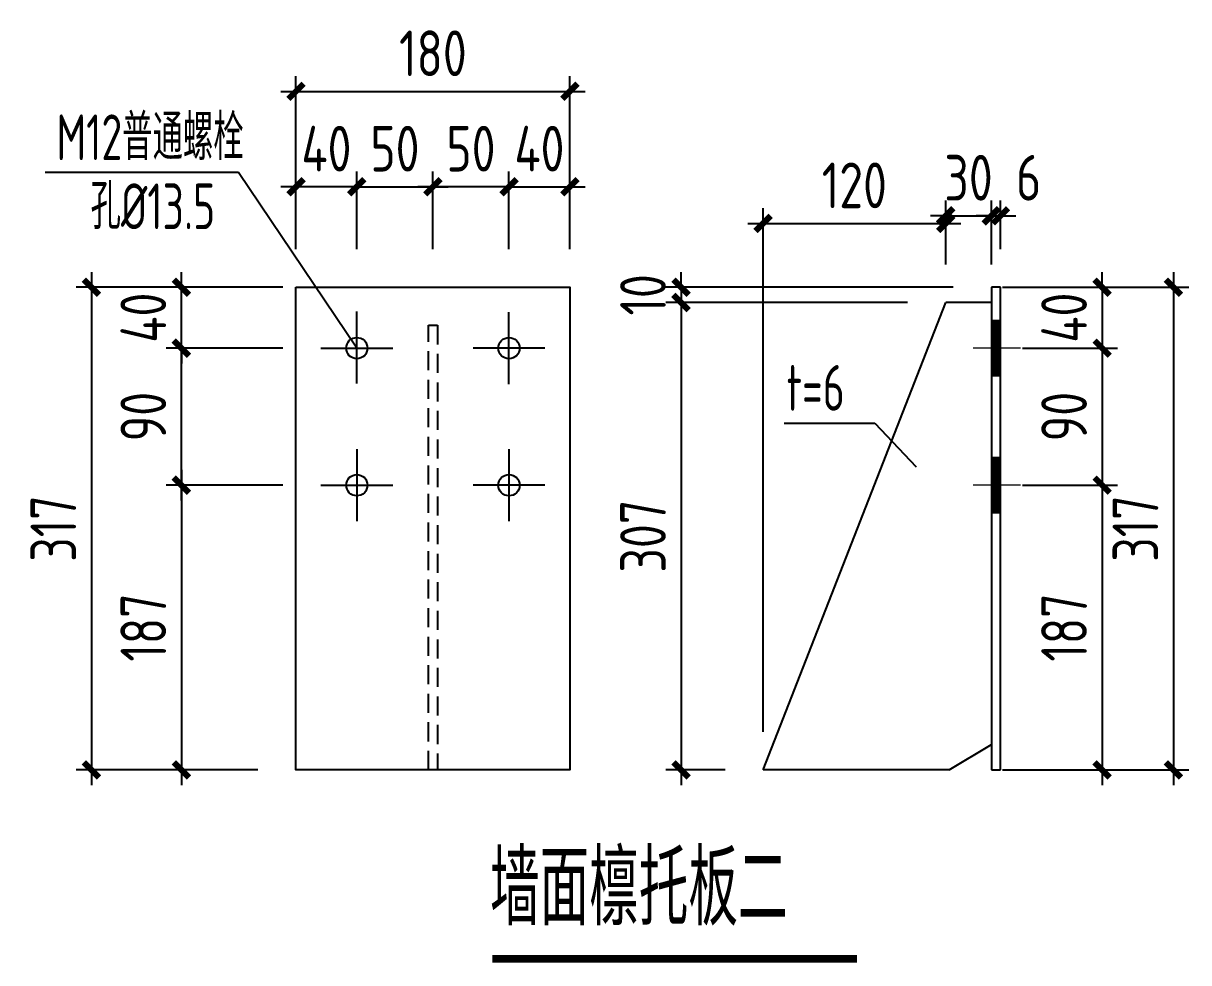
# Model space of a CAD drawing. Extents: x 180850 to 1399066, y 48356 to 327880.
# Drawn here: x 1139047 to 1154361, y 161883 to 174222 of the extents above; entities that cross this region are included whole.
import ezdxf

# ---------------------------------------------------------------- set-up
doc = ezdxf.new("R2010")
doc.units = 0
doc.header["$LTSCALE"] = 1000
doc.linetypes.add('DASHED', pattern=[0.75, 0.5, -0.25])
for name, color, linetype in [('AXIS', 3, 'Continuous'), ('PUB_TEXT', 7, 'Continuous'), ('PZ', 202, 'Continuous'), ('板', 243, 'Continuous'), ('框线', 252, 'Continuous')]:
    doc.layers.add(name, color=color, linetype=linetype)
doc.layers.add('螺栓', color=15, linetype='Continuous', lineweight=18)
doc.styles.add('TSSD_Dimension', font='Tssdeng.shx', dxfattribs={"width": 0.8, "bigfont": 'hztxt.shx'})
doc.styles.add('标准字体', font='tssdeng.shx', dxfattribs={"width": 0.7, "bigfont": 'tssdchn.shx'})
doc.dimstyles.new('TSSD_20_200', dxfattribs={"dimtxt": 600, "dimasz": 200, "dimexe": 200, "dimexo": 500, "dimgap": 200, "dimtad": 1, "dimdec": 0, "dimlfac": 0.05, "dimzin": 0, "dimdsep": 46, "dimtxsty": 'TSSD_Dimension', "dimblk": 'ARCHTICK', "dimblk1": 'ARCHTICK', "dimblk2": 'ARCHTICK', "dimcen": 0, "dimdle": 200, "dimclrt": 7, "dimadec": 0, "dimazin": 0, "dimtfac": 1, "dimtdec": 0, "dimtix": 1, "dimtmove": 2, "dimatfit": 3, "dimfxl": 1, "dimtolj": 1, "dimtzin": 0, "dimarcsym": 0})

# ---------------------------------------------------------------- blocks, each defined once
blk = doc.blocks.new('_ArchTick')
at = {"color": 0, "linetype": 'ByBlock', "const_width": 0.4}
blk.add_lwpolyline([(-0.5, -0.5), (0.5, 0.5)], dxfattribs=at)
blk = doc.blocks.new('*D625')
at = {"layer": 'AXIS', "color": 0, "linetype": 'ByBlock', "lineweight": -2, "transparency": 16777216}
for p, q in [((1141124, 168355), (1141124, 164215)), ((1142458, 168155), (1140924, 168155)), ((1142130, 164415), (1140924, 164415))]:
    blk.add_line(p, q, dxfattribs=at)
at = {"layer": 'Defpoints', "color": 0, "linetype": 'ByBlock', "transparency": 16777216}
for p in [(1142958, 168155), (1141124, 164415), (1142630, 164415)]:
    blk.add_point(p, dxfattribs=at)
at = {"layer": 'AXIS', "color": 0, "linetype": 'ByBlock', "lineweight": -2, "transparency": 16777216, "xscale": 200, "yscale": 200, "zscale": 200}
for p, rotation in [((1141124, 168155), 90), ((1141124, 164415), 270)]:
    blk.add_blockref('_ArchTick', p, dxfattribs=dict(at, rotation=rotation))
at = {"layer": 'AXIS', "color": 7, "linetype": 'ByBlock', "transparency": 16777216, "insert": (1140624, 166285), "char_height": 600, "attachment_point": 5, "rotation": 90, "style": 'TSSD_Dimension'}
blk.add_mtext('\\A1;187', dxfattribs=at)
blk = doc.blocks.new('*D626')
at = {"layer": 'AXIS', "color": 0, "linetype": 'ByBlock', "lineweight": -2, "transparency": 16777216}
for p, q in [((1141124, 167955), (1141124, 170155)), ((1142458, 169955), (1140924, 169955)), ((1142458, 168155), (1140924, 168155))]:
    blk.add_line(p, q, dxfattribs=at)
at = {"layer": 'Defpoints', "color": 0, "linetype": 'ByBlock', "transparency": 16777216}
for p in [(1141124, 169955), (1142958, 169955), (1142958, 168155)]:
    blk.add_point(p, dxfattribs=at)
at = {"layer": 'AXIS', "color": 0, "linetype": 'ByBlock', "lineweight": -2, "transparency": 16777216, "xscale": 200, "yscale": 200, "zscale": 200}
for p, rotation in [((1141124, 169955), 90), ((1141124, 168155), 270)]:
    blk.add_blockref('_ArchTick', p, dxfattribs=dict(at, rotation=rotation))
at = {"layer": 'AXIS', "color": 7, "linetype": 'ByBlock', "transparency": 16777216, "insert": (1140624, 169055), "char_height": 600, "attachment_point": 5, "rotation": 90, "style": 'TSSD_Dimension'}
blk.add_mtext('\\A1;90', dxfattribs=at)
blk = doc.blocks.new('*D560')
at = {"layer": 'AXIS', "color": 0, "linetype": 'ByBlock', "lineweight": -2, "transparency": 16777216}
for p, q in [((1144430, 171255), (1144430, 172275)), ((1145429, 171255), (1145429, 172275)), ((1144430, 172075), (1144230, 172075)), ((1145429, 172075), (1144430, 172075)), ((1145429, 172075), (1145629, 172075))]:
    blk.add_line(p, q, dxfattribs=at)
at = {"layer": 'Defpoints', "color": 0, "linetype": 'ByBlock', "transparency": 16777216}
for p in [(1144430, 172075), (1144430, 170755), (1145429, 170755)]:
    blk.add_point(p, dxfattribs=at)
at = {"layer": 'AXIS', "color": 0, "linetype": 'ByBlock', "lineweight": -2, "transparency": 16777216, "xscale": 200, "yscale": 200, "zscale": 200}
blk.add_blockref('_ArchTick', (1144430, 172075), dxfattribs=at)
at = {"layer": 'AXIS', "color": 0, "linetype": 'ByBlock', "lineweight": -2, "transparency": 16777216, "xscale": 200, "yscale": 200, "zscale": 200, "rotation": 180}
blk.add_blockref('_ArchTick', (1145429, 172075), dxfattribs=at)
at = {"layer": 'AXIS', "color": 7, "linetype": 'ByBlock', "transparency": 16777216, "insert": (1144929, 172575), "char_height": 600, "attachment_point": 5, "style": 'TSSD_Dimension'}
blk.add_mtext('\\A1;50', dxfattribs=at)
blk = doc.blocks.new('*D561')
at = {"layer": 'AXIS', "color": 0, "linetype": 'ByBlock', "lineweight": -2, "transparency": 16777216}
for p, q in [((1143430, 171255), (1143430, 172275)), ((1144430, 171255), (1144430, 172275)), ((1143430, 172075), (1143230, 172075)), ((1143430, 172075), (1144430, 172075)), ((1144430, 172075), (1144630, 172075))]:
    blk.add_line(p, q, dxfattribs=at)
at = {"layer": 'Defpoints', "color": 0, "linetype": 'ByBlock', "transparency": 16777216}
for p in [(1144430, 172075), (1143430, 170755), (1144430, 170755)]:
    blk.add_point(p, dxfattribs=at)
at = {"layer": 'AXIS', "color": 0, "linetype": 'ByBlock', "lineweight": -2, "transparency": 16777216, "xscale": 200, "yscale": 200, "zscale": 200}
blk.add_blockref('_ArchTick', (1143430, 172075), dxfattribs=at)
at = {"layer": 'AXIS', "color": 0, "linetype": 'ByBlock', "lineweight": -2, "transparency": 16777216, "xscale": 200, "yscale": 200, "zscale": 200, "rotation": 180}
blk.add_blockref('_ArchTick', (1144430, 172075), dxfattribs=at)
at = {"layer": 'AXIS', "color": 7, "linetype": 'ByBlock', "transparency": 16777216, "insert": (1143930, 172575), "char_height": 600, "attachment_point": 5, "style": 'TSSD_Dimension'}
blk.add_mtext('\\A1;50', dxfattribs=at)
blk = doc.blocks.new('*D562')
at = {"layer": 'AXIS', "color": 0, "linetype": 'ByBlock', "lineweight": -2, "transparency": 16777216}
for p, q in [((1142630, 171255), (1142630, 172275)), ((1143430, 171255), (1143430, 172275)), ((1142630, 172075), (1142430, 172075)), ((1143430, 172075), (1142630, 172075)), ((1143430, 172075), (1143630, 172075))]:
    blk.add_line(p, q, dxfattribs=at)
at = {"layer": 'Defpoints', "color": 0, "linetype": 'ByBlock', "transparency": 16777216}
for p in [(1142630, 172075), (1142630, 170755), (1143430, 170755)]:
    blk.add_point(p, dxfattribs=at)
at = {"layer": 'AXIS', "color": 0, "linetype": 'ByBlock', "lineweight": -2, "transparency": 16777216, "xscale": 200, "yscale": 200, "zscale": 200}
blk.add_blockref('_ArchTick', (1142630, 172075), dxfattribs=at)
at = {"layer": 'AXIS', "color": 0, "linetype": 'ByBlock', "lineweight": -2, "transparency": 16777216, "xscale": 200, "yscale": 200, "zscale": 200, "rotation": 180}
blk.add_blockref('_ArchTick', (1143430, 172075), dxfattribs=at)
at = {"layer": 'AXIS', "color": 7, "linetype": 'ByBlock', "transparency": 16777216, "insert": (1143030, 172575), "char_height": 600, "attachment_point": 5, "style": 'TSSD_Dimension'}
blk.add_mtext('\\A1;40', dxfattribs=at)
blk = doc.blocks.new('*D563')
at = {"layer": 'AXIS', "color": 0, "linetype": 'ByBlock', "lineweight": -2, "transparency": 16777216}
for p, q in [((1145429, 171255), (1145429, 172275)), ((1146230, 171255), (1146230, 172275)), ((1145429, 172075), (1145229, 172075)), ((1145429, 172075), (1146230, 172075)), ((1146230, 172075), (1146430, 172075))]:
    blk.add_line(p, q, dxfattribs=at)
at = {"layer": 'Defpoints', "color": 0, "linetype": 'ByBlock', "transparency": 16777216}
for p in [(1146230, 172075), (1145429, 170755), (1146230, 170755)]:
    blk.add_point(p, dxfattribs=at)
at = {"layer": 'AXIS', "color": 0, "linetype": 'ByBlock', "lineweight": -2, "transparency": 16777216, "xscale": 200, "yscale": 200, "zscale": 200}
blk.add_blockref('_ArchTick', (1145429, 172075), dxfattribs=at)
at = {"layer": 'AXIS', "color": 0, "linetype": 'ByBlock', "lineweight": -2, "transparency": 16777216, "xscale": 200, "yscale": 200, "zscale": 200, "rotation": 180}
blk.add_blockref('_ArchTick', (1146230, 172075), dxfattribs=at)
at = {"layer": 'AXIS', "color": 7, "linetype": 'ByBlock', "transparency": 16777216, "insert": (1145829, 172575), "char_height": 600, "attachment_point": 5, "style": 'TSSD_Dimension'}
blk.add_mtext('\\A1;40', dxfattribs=at)
blk = doc.blocks.new('*D564')
at = {"layer": 'AXIS', "color": 0, "linetype": 'ByBlock', "lineweight": -2, "transparency": 16777216}
for p, q in [((1142630, 171255), (1142630, 173528)), ((1146230, 171255), (1146230, 173528)), ((1142430, 173328), (1146430, 173328))]:
    blk.add_line(p, q, dxfattribs=at)
at = {"layer": 'Defpoints', "color": 0, "linetype": 'ByBlock', "transparency": 16777216}
for p in [(1146230, 173328), (1142630, 170755), (1146230, 170755)]:
    blk.add_point(p, dxfattribs=at)
at = {"layer": 'AXIS', "color": 0, "linetype": 'ByBlock', "lineweight": -2, "transparency": 16777216, "xscale": 200, "yscale": 200, "zscale": 200, "rotation": 180}
blk.add_blockref('_ArchTick', (1142630, 173328), dxfattribs=at)
at = {"layer": 'AXIS', "color": 0, "linetype": 'ByBlock', "lineweight": -2, "transparency": 16777216, "xscale": 200, "yscale": 200, "zscale": 200}
blk.add_blockref('_ArchTick', (1146230, 173328), dxfattribs=at)
at = {"layer": 'AXIS', "color": 7, "linetype": 'ByBlock', "transparency": 16777216, "insert": (1144430, 173828), "char_height": 600, "attachment_point": 5, "style": 'TSSD_Dimension'}
blk.add_mtext('\\A1;180', dxfattribs=at)
blk = doc.blocks.new('*D565')
at = {"layer": 'AXIS', "color": 0, "linetype": 'ByBlock', "lineweight": -2, "transparency": 16777216}
for p, q in [((1139941, 170955), (1139941, 164215)), ((1142130, 170755), (1139741, 170755)), ((1142130, 164415), (1139741, 164415))]:
    blk.add_line(p, q, dxfattribs=at)
at = {"layer": 'Defpoints', "color": 0, "linetype": 'ByBlock', "transparency": 16777216}
for p in [(1142630, 170755), (1139941, 164415), (1142630, 164415)]:
    blk.add_point(p, dxfattribs=at)
at = {"layer": 'AXIS', "color": 0, "linetype": 'ByBlock', "lineweight": -2, "transparency": 16777216, "xscale": 200, "yscale": 200, "zscale": 200}
for p, rotation in [((1139941, 170755), 90), ((1139941, 164415), 270)]:
    blk.add_blockref('_ArchTick', p, dxfattribs=dict(at, rotation=rotation))
at = {"layer": 'AXIS', "color": 7, "linetype": 'ByBlock', "transparency": 16777216, "insert": (1139441, 167585), "char_height": 600, "attachment_point": 5, "rotation": 90, "style": 'TSSD_Dimension'}
blk.add_mtext('\\A1;317', dxfattribs=at)
blk = doc.blocks.new('*D627')
at = {"layer": 'AXIS', "color": 0, "linetype": 'ByBlock', "lineweight": -2, "transparency": 16777216}
for p, q in [((1141124, 170755), (1141124, 170955)), ((1142458, 170755), (1140924, 170755)), ((1141124, 169955), (1141124, 170755)), ((1142458, 169955), (1140924, 169955)), ((1141124, 169955), (1141124, 169755))]:
    blk.add_line(p, q, dxfattribs=at)
at = {"layer": 'Defpoints', "color": 0, "linetype": 'ByBlock', "transparency": 16777216}
for p in [(1141124, 170755), (1142958, 170755), (1142958, 169955)]:
    blk.add_point(p, dxfattribs=at)
at = {"layer": 'AXIS', "color": 0, "linetype": 'ByBlock', "lineweight": -2, "transparency": 16777216, "xscale": 200, "yscale": 200, "zscale": 200}
for p, rotation in [((1141124, 170755), 270), ((1141124, 169955), 90)]:
    blk.add_blockref('_ArchTick', p, dxfattribs=dict(at, rotation=rotation))
at = {"layer": 'AXIS', "color": 7, "linetype": 'ByBlock', "transparency": 16777216, "insert": (1140624, 170355), "char_height": 600, "attachment_point": 5, "rotation": 90, "style": 'TSSD_Dimension'}
blk.add_mtext('\\A1;40', dxfattribs=at)
blk = doc.blocks.new('*D566')
at = {"layer": 'AXIS', "color": 0, "linetype": 'ByBlock', "lineweight": -2, "transparency": 16777216}
for p, q in [((1154161, 170955), (1154161, 164215)), ((1151915, 170755), (1154361, 170755)), ((1151915, 164415), (1154361, 164415))]:
    blk.add_line(p, q, dxfattribs=at)
at = {"layer": 'Defpoints', "color": 0, "linetype": 'ByBlock', "transparency": 16777216}
for p in [(1151415, 170755), (1151415, 164415), (1154161, 164415)]:
    blk.add_point(p, dxfattribs=at)
at = {"layer": 'AXIS', "color": 0, "linetype": 'ByBlock', "lineweight": -2, "transparency": 16777216, "xscale": 200, "yscale": 200, "zscale": 200}
for p, rotation in [((1154161, 170755), 90), ((1154161, 164415), 270)]:
    blk.add_blockref('_ArchTick', p, dxfattribs=dict(at, rotation=rotation))
at = {"layer": 'AXIS', "color": 7, "linetype": 'ByBlock', "transparency": 16777216, "insert": (1153661, 167585), "char_height": 600, "attachment_point": 5, "rotation": 90, "style": 'TSSD_Dimension'}
blk.add_mtext('\\A1;317', dxfattribs=at)
blk = doc.blocks.new('*D567')
at = {"layer": 'AXIS', "color": 0, "linetype": 'ByBlock', "lineweight": -2, "transparency": 16777216}
for p, q in [((1151168, 171055), (1151168, 171893)), ((1151768, 171055), (1151768, 171893)), ((1151168, 171693), (1150968, 171693)), ((1151168, 171693), (1151768, 171693)), ((1151768, 171693), (1151968, 171693))]:
    blk.add_line(p, q, dxfattribs=at)
at = {"layer": 'Defpoints', "color": 0, "linetype": 'ByBlock', "transparency": 16777216}
for p in [(1151768, 171693), (1151168, 170555), (1151768, 170555)]:
    blk.add_point(p, dxfattribs=at)
at = {"layer": 'AXIS', "color": 0, "linetype": 'ByBlock', "lineweight": -2, "transparency": 16777216, "xscale": 200, "yscale": 200, "zscale": 200}
blk.add_blockref('_ArchTick', (1151168, 171693), dxfattribs=at)
at = {"layer": 'AXIS', "color": 0, "linetype": 'ByBlock', "lineweight": -2, "transparency": 16777216, "xscale": 200, "yscale": 200, "zscale": 200, "rotation": 180}
blk.add_blockref('_ArchTick', (1151768, 171693), dxfattribs=at)
at = {"layer": 'AXIS', "color": 7, "linetype": 'ByBlock', "transparency": 16777216, "insert": (1151468, 172193), "char_height": 600, "attachment_point": 5, "style": 'TSSD_Dimension'}
blk.add_mtext('\\A1;30', dxfattribs=at)
blk = doc.blocks.new('*D568')
at = {"layer": 'AXIS', "color": 0, "linetype": 'ByBlock', "lineweight": -2, "transparency": 16777216}
for p, q in [((1153224, 168355), (1153224, 164215)), ((1152177, 168155), (1153424, 168155)), ((1151915, 164415), (1153424, 164415))]:
    blk.add_line(p, q, dxfattribs=at)
at = {"layer": 'Defpoints', "color": 0, "linetype": 'ByBlock', "transparency": 16777216}
for p in [(1151677, 168155), (1151415, 164415), (1153224, 164415)]:
    blk.add_point(p, dxfattribs=at)
at = {"layer": 'AXIS', "color": 0, "linetype": 'ByBlock', "lineweight": -2, "transparency": 16777216, "xscale": 200, "yscale": 200, "zscale": 200}
for p, rotation in [((1153224, 168155), 90), ((1153224, 164415), 270)]:
    blk.add_blockref('_ArchTick', p, dxfattribs=dict(at, rotation=rotation))
at = {"layer": 'AXIS', "color": 7, "linetype": 'ByBlock', "transparency": 16777216, "insert": (1152724, 166285), "char_height": 600, "attachment_point": 5, "rotation": 90, "style": 'TSSD_Dimension'}
blk.add_mtext('\\A1;187', dxfattribs=at)
blk = doc.blocks.new('*D569')
at = {"layer": 'AXIS', "color": 0, "linetype": 'ByBlock', "lineweight": -2, "transparency": 16777216}
for p, q in [((1153224, 170155), (1153224, 167955)), ((1152177, 169955), (1153424, 169955)), ((1152177, 168155), (1153424, 168155))]:
    blk.add_line(p, q, dxfattribs=at)
at = {"layer": 'Defpoints', "color": 0, "linetype": 'ByBlock', "transparency": 16777216}
for p in [(1151677, 169955), (1151677, 168155), (1153224, 168155)]:
    blk.add_point(p, dxfattribs=at)
at = {"layer": 'AXIS', "color": 0, "linetype": 'ByBlock', "lineweight": -2, "transparency": 16777216, "xscale": 200, "yscale": 200, "zscale": 200}
for p, rotation in [((1153224, 169955), 90), ((1153224, 168155), 270)]:
    blk.add_blockref('_ArchTick', p, dxfattribs=dict(at, rotation=rotation))
at = {"layer": 'AXIS', "color": 7, "linetype": 'ByBlock', "transparency": 16777216, "insert": (1152724, 169055), "char_height": 600, "attachment_point": 5, "rotation": 90, "style": 'TSSD_Dimension'}
blk.add_mtext('\\A1;90', dxfattribs=at)
blk = doc.blocks.new('*D570')
at = {"layer": 'AXIS', "color": 0, "linetype": 'ByBlock', "lineweight": -2, "transparency": 16777216}
for p, q in [((1153224, 170755), (1153224, 170955)), ((1151915, 170755), (1153424, 170755)), ((1153224, 170755), (1153224, 169955)), ((1152177, 169955), (1153424, 169955)), ((1153224, 169955), (1153224, 169755))]:
    blk.add_line(p, q, dxfattribs=at)
at = {"layer": 'Defpoints', "color": 0, "linetype": 'ByBlock', "transparency": 16777216}
for p in [(1151415, 170755), (1151677, 169955), (1153224, 169955)]:
    blk.add_point(p, dxfattribs=at)
at = {"layer": 'AXIS', "color": 0, "linetype": 'ByBlock', "lineweight": -2, "transparency": 16777216, "xscale": 200, "yscale": 200, "zscale": 200}
for p, rotation in [((1153224, 170755), 270), ((1153224, 169955), 90)]:
    blk.add_blockref('_ArchTick', p, dxfattribs=dict(at, rotation=rotation))
at = {"layer": 'AXIS', "color": 7, "linetype": 'ByBlock', "transparency": 16777216, "insert": (1152724, 170355), "char_height": 600, "attachment_point": 5, "rotation": 90, "style": 'TSSD_Dimension'}
blk.add_mtext('\\A1;40', dxfattribs=at)
blk = doc.blocks.new('*D571')
at = {"layer": 'AXIS', "color": 0, "linetype": 'ByBlock', "lineweight": -2, "transparency": 16777216}
for p, q in [((1147690, 170755), (1147690, 164215)), ((1150668, 170555), (1147490, 170555)), ((1148268, 164415), (1147490, 164415))]:
    blk.add_line(p, q, dxfattribs=at)
at = {"layer": 'Defpoints', "color": 0, "linetype": 'ByBlock', "transparency": 16777216}
for p in [(1151168, 170555), (1147690, 164415), (1148768, 164415)]:
    blk.add_point(p, dxfattribs=at)
at = {"layer": 'AXIS', "color": 0, "linetype": 'ByBlock', "lineweight": -2, "transparency": 16777216, "xscale": 200, "yscale": 200, "zscale": 200}
for p, rotation in [((1147690, 170555), 90), ((1147690, 164415), 270)]:
    blk.add_blockref('_ArchTick', p, dxfattribs=dict(at, rotation=rotation))
at = {"layer": 'AXIS', "color": 7, "linetype": 'ByBlock', "transparency": 16777216, "insert": (1147190, 167485), "char_height": 600, "attachment_point": 5, "rotation": 90, "style": 'TSSD_Dimension'}
blk.add_mtext('\\A1;307', dxfattribs=at)
blk = doc.blocks.new('*D572')
at = {"layer": 'AXIS', "color": 0, "linetype": 'ByBlock', "lineweight": -2, "transparency": 16777216}
for p, q in [((1147690, 170755), (1147690, 170955)), ((1151268, 170755), (1147490, 170755)), ((1147690, 170755), (1147690, 170555)), ((1150668, 170555), (1147490, 170555)), ((1147690, 170555), (1147690, 170355))]:
    blk.add_line(p, q, dxfattribs=at)
at = {"layer": 'Defpoints', "color": 0, "linetype": 'ByBlock', "transparency": 16777216}
for p in [(1151768, 170755), (1147690, 170555), (1151168, 170555)]:
    blk.add_point(p, dxfattribs=at)
at = {"layer": 'AXIS', "color": 0, "linetype": 'ByBlock', "lineweight": -2, "transparency": 16777216, "xscale": 200, "yscale": 200, "zscale": 200}
for p, rotation in [((1147690, 170755), 270), ((1147690, 170555), 90)]:
    blk.add_blockref('_ArchTick', p, dxfattribs=dict(at, rotation=rotation))
at = {"layer": 'AXIS', "color": 7, "linetype": 'ByBlock', "transparency": 16777216, "insert": (1147190, 170655), "char_height": 600, "attachment_point": 5, "rotation": 90, "style": 'TSSD_Dimension'}
blk.add_mtext('\\A1;10', dxfattribs=at)
blk = doc.blocks.new('*D573')
at = {"layer": 'AXIS', "color": 0, "linetype": 'ByBlock', "lineweight": -2, "transparency": 16777216}
for p, q in [((1151768, 171255), (1151768, 171893)), ((1151888, 171255), (1151888, 171893)), ((1151768, 171693), (1151568, 171693)), ((1151768, 171693), (1151888, 171693)), ((1151888, 171693), (1152088, 171693))]:
    blk.add_line(p, q, dxfattribs=at)
at = {"layer": 'Defpoints', "color": 0, "linetype": 'ByBlock', "transparency": 16777216}
for p in [(1151888, 171693), (1151768, 170755), (1151888, 170755)]:
    blk.add_point(p, dxfattribs=at)
at = {"layer": 'AXIS', "color": 0, "linetype": 'ByBlock', "lineweight": -2, "transparency": 16777216, "xscale": 200, "yscale": 200, "zscale": 200}
blk.add_blockref('_ArchTick', (1151768, 171693), dxfattribs=at)
at = {"layer": 'AXIS', "color": 0, "linetype": 'ByBlock', "lineweight": -2, "transparency": 16777216, "xscale": 200, "yscale": 200, "zscale": 200, "rotation": 180}
blk.add_blockref('_ArchTick', (1151888, 171693), dxfattribs=at)
at = {"layer": 'AXIS', "color": 7, "linetype": 'ByBlock', "transparency": 16777216, "insert": (1152258, 172193), "char_height": 600, "attachment_point": 5, "style": 'TSSD_Dimension'}
blk.add_mtext('\\A1;6', dxfattribs=at)
blk = doc.blocks.new('*D574')
at = {"layer": 'AXIS', "color": 0, "linetype": 'ByBlock', "lineweight": -2, "transparency": 16777216}
for p, q in [((1148768, 164915), (1148768, 171793)), ((1151168, 171055), (1151168, 171793)), ((1148568, 171593), (1151368, 171593))]:
    blk.add_line(p, q, dxfattribs=at)
at = {"layer": 'Defpoints', "color": 0, "linetype": 'ByBlock', "transparency": 16777216}
for p in [(1151168, 171593), (1151168, 170555), (1148768, 164415)]:
    blk.add_point(p, dxfattribs=at)
at = {"layer": 'AXIS', "color": 0, "linetype": 'ByBlock', "lineweight": -2, "transparency": 16777216, "xscale": 200, "yscale": 200, "zscale": 200, "rotation": 180}
blk.add_blockref('_ArchTick', (1148768, 171593), dxfattribs=at)
at = {"layer": 'AXIS', "color": 0, "linetype": 'ByBlock', "lineweight": -2, "transparency": 16777216, "xscale": 200, "yscale": 200, "zscale": 200}
blk.add_blockref('_ArchTick', (1151168, 171593), dxfattribs=at)
at = {"layer": 'AXIS', "color": 7, "linetype": 'ByBlock', "transparency": 16777216, "insert": (1149968, 172093), "char_height": 600, "attachment_point": 5, "style": 'TSSD_Dimension'}
blk.add_mtext('\\A1;120', dxfattribs=at)

msp = doc.modelspace()

# ---------------------------------------------------------------- linework, layer by layer
at = {"color": 3, "const_width": 100}
msp.add_lwpolyline([(1145210.5, 161932.5), (1150003.21, 161932.5)], dxfattribs=at)
at = {"layer": 'AXIS', "linetype": 'ByBlock'}
for p, q in [((1141872.75, 172260.84), (1139333.81, 172260.84)), ((1143429.98, 169954.77), (1141872.75, 172260.84)), ((1149046.55, 168971.01), (1150238.37, 168971.01)), ((1150238.37, 168971.01), (1150779.96, 168394.72))]:
    msp.add_line(p, q, dxfattribs=at)
at = {"layer": 'PZ'}
for p, q in [((1151888.44, 170754.7), (1151768.44, 170754.7)), ((1151768.44, 170754.7), (1151768.44, 164414.7)), ((1151888.44, 164414.7), (1151888.44, 170754.7)), ((1148768.44, 164414.7), (1151168.44, 170554.7)), ((1151768.44, 170554.7), (1151168.44, 170554.7)), ((1151214.6, 164414.7), (1151768.44, 164748.86)), ((1151214.6, 164414.7), (1148768.44, 164414.7)), ((1151768.44, 164414.7), (1151888.44, 164414.7))]:
    msp.add_line(p, q, dxfattribs=at)
for centre in [(1143429.99, 169954.77), (1145428.51, 169954.7), (1143429.99, 168154.77), (1145428.51, 168154.7)]:
    msp.add_circle(centre, 140, dxfattribs=at)
at = {"layer": '板', "linetype": 'DASHED', "ltscale": 0.5}
for p, q in [((1144369.62, 164414.7), (1144369.62, 170254.7)), ((1144369.62, 170254.7), (1144489.62, 170254.7)), ((1144489.62, 170254.7), (1144489.62, 164414.7)), ((1144489.62, 164414.7), (1144369.62, 164414.7))]:
    msp.add_line(p, q, dxfattribs=at)
at = {"layer": '板', "ltscale": 0.5}
msp.add_lwpolyline([(1142629.62, 170754.7), (1146229.62, 170754.7), (1146229.62, 164414.7), (1142629.62, 164414.7)], close=True, dxfattribs=at)
at = {"layer": '框线'}
for p, q in [((1143429.98, 169491.23), (1143429.98, 170435.5)), ((1145428.51, 169482.57), (1145428.51, 170426.84)), ((1142957.85, 169954.77), (1143902.12, 169954.77)), ((1145900.64, 169954.7), (1144956.37, 169954.7)), ((1143429.99, 168626.91), (1143429.99, 167682.64)), ((1145428.51, 168626.84), (1145428.51, 167682.57)), ((1142957.85, 168154.77), (1143902.12, 168154.77)), ((1145900.64, 168154.7), (1144956.37, 168154.7))]:
    msp.add_line(p, q, dxfattribs=at)
at = {"layer": '螺栓'}
for p, q in [((1152150.62, 169954.7), (1151531.01, 169954.7)), ((1152150.62, 168154.7), (1151531.01, 168154.7))]:
    msp.add_line(p, q, dxfattribs=at)
at = {"layer": '螺栓', "const_width": 750, "elevation": 0}
for points in [[(1151768.44, 169954.7), (1151888.44, 169954.7)], [(1151768.44, 168154.7), (1151888.44, 168154.7)]]:
    msp.add_lwpolyline(points, dxfattribs=at)

# ---------------------------------------------------------------- texts
at = {"style": '标准字体', "width": 0.7}
msp.add_text('墙面檩托板二', height=980, dxfattribs=at).set_placement((1145180.15, 162371.07))
at = {"layer": 'AXIS', "linetype": 'ByBlock', "style": '标准字体', "width": 0.7}
msp.add_text('t=6', height=600, dxfattribs=at).set_placement((1149075.94, 169133.69))
at = {"layer": 'PUB_TEXT', "style": '标准字体', "width": 0.7}
for s, p in [('M12普通螺栓', (1139481.81, 172424.84)), ('孔%%c13.5', (1139930.79, 171517.95))]:
    msp.add_text(s, height=600, dxfattribs=at).set_placement(p)

# ---------------------------------------------------------------- dimensions: what is measured, and where the dimension line sits
at = {"layer": 'AXIS', "linetype": 'ByBlock'}
for base, p1, p2, picture, middle in [((1146229.62, 173327.95), (1142629.62, 170754.7), (1146229.62, 170754.7), '*D564', (1144429.62, 173827.95)), ((1146229.62, 172074.86), (1145429.26, 170754.7), (1146229.62, 170754.7), '*D563', (1145829.44, 172574.86)), ((1151168.44, 171592.7), (1148768.44, 164414.7), (1151168.44, 170554.7), '*D574', (1149968.44, 172092.7)), ((1151768.44, 171692.7), (1151168.44, 170554.7), (1151768.44, 170554.7), '*D567', (1151468.44, 172192.7))]:
    dim = msp.add_linear_dim(base=base, p1=p1, p2=p2, dimstyle='TSSD_20_200', dxfattribs=at)
    dim.commit()
    dim.dimension.update_dxf_attribs({"geometry": picture, "text_midpoint": middle})
for base, p1, p2, angle, picture, middle in [((1142629.62, 172074.86), (1143429.99, 170754.7), (1142629.62, 170754.7), 180, '*D562', (1143029.8, 172574.86)), ((1144429.62, 172074.86), (1143429.99, 170754.7), (1144429.62, 170754.7), 180, '*D561', (1143929.8, 172574.86)), ((1144429.62, 172074.86), (1145428.51, 170754.63), (1144429.62, 170754.63), 180, '*D560', (1144929.06, 172574.86)), ((1147689.55, 170554.7), (1151768.44, 170754.7), (1151168.44, 170554.7), 90, '*D572', (1147189.55, 170654.7)), ((1139940.7, 164414.7), (1142629.62, 170754.7), (1142629.62, 164414.7), 90, '*D565', (1139440.7, 167584.7)), ((1141123.89, 170754.7), (1142957.85, 169954.77), (1142957.85, 170754.7), 90, '*D627', (1140623.89, 170354.74)), ((1154161.19, 164414.7), (1151414.6, 170754.7), (1151414.6, 164414.7), 90, '*D566', (1153661.19, 167584.7)), ((1153224.34, 169954.7), (1151414.6, 170754.7), (1151676.78, 169954.7), 90, '*D570', (1152724.34, 170354.7)), ((1147689.55, 164414.7), (1151168.44, 170554.7), (1148768.44, 164414.7), 90, '*D571', (1147189.55, 167484.7)), ((1141123.89, 169954.77), (1142957.85, 168154.77), (1142957.85, 169954.77), 270, '*D626', (1140623.89, 169054.77)), ((1153224.34, 168154.7), (1151676.78, 169954.7), (1151676.78, 168154.7), 90, '*D569', (1152724.34, 169054.7)), ((1141123.89, 164414.7), (1142957.85, 168154.77), (1142629.62, 164414.7), 270, '*D625', (1140623.89, 166284.74)), ((1153224.34, 164414.7), (1151676.78, 168154.7), (1151414.6, 164414.7), 90, '*D568', (1152724.34, 166284.7))]:
    dim = msp.add_linear_dim(base=base, p1=p1, p2=p2, angle=angle, dimstyle='TSSD_20_200', dxfattribs=at)
    dim.commit()
    dim.dimension.update_dxf_attribs({"geometry": picture, "text_midpoint": middle})
dim = msp.add_linear_dim(base=(1151888.44, 171692.7), p1=(1151768.44, 170754.7), p2=(1151888.44, 170754.7), dimstyle='TSSD_20_200', dxfattribs=at)
dim.commit()
dim.dimension.update_dxf_attribs({"geometry": '*D573', "text_midpoint": (1152258.44, 172192.7), "dimtype": 160})

doc.saveas('drawing.dxf')
